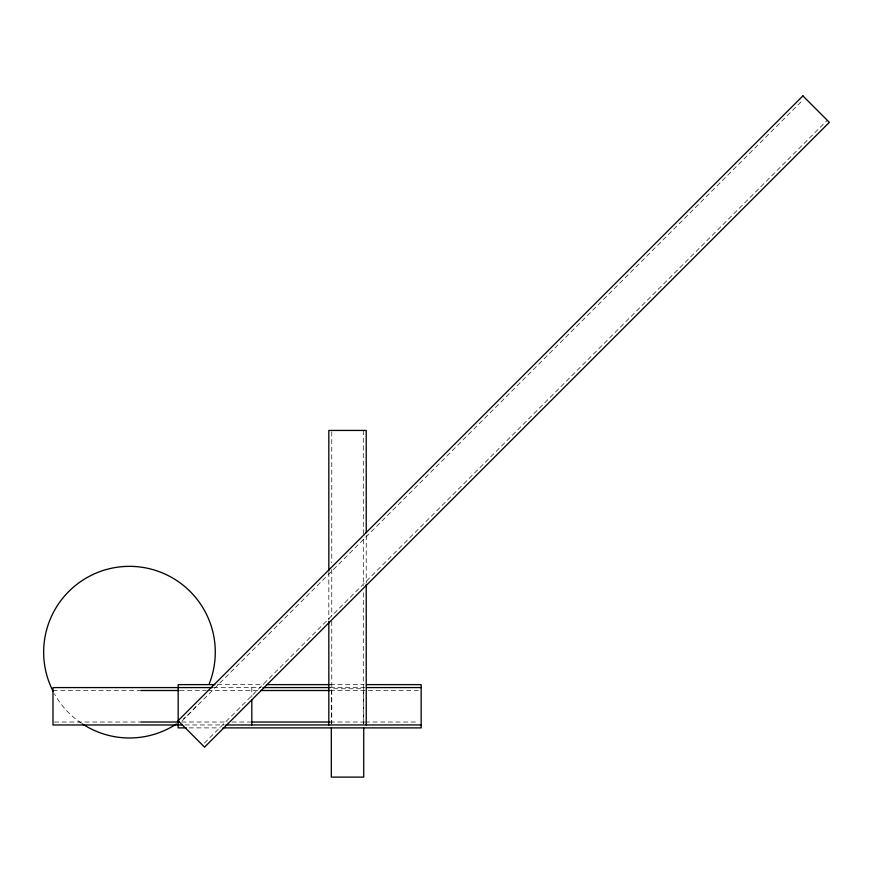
<?xml version="1.0" encoding="UTF-8"?>
<svg xmlns="http://www.w3.org/2000/svg" width="873" height="873" viewBox="0 0 873 873"><rect width="100%" height="100%" fill="white"/><g stroke="black" fill="none" stroke-linecap="round" stroke-linejoin="round"><path stroke-width="0.65" stroke-dasharray="4.37 3.27" d="M182.119 720.836L803.051 99.893M204.402 743.119L827.266 120.256M217.475 684.618L263.766 684.618M330.212 684.618L364.15 684.618M213.47 687.564L260.972 687.564M330.158 687.564L366.234 687.575M52.991 690.51L140.258 690.51M179.805 690.51L206.126 690.51M207.49 690.51L259.15 690.51M330.158 690.51L418.429 690.51M54.355 722.026L140.258 722.026M181.649 722.026L227.537 722.026M231.956 722.026L249.634 722.026M330.158 722.026L364.892 722.026M365.252 722.026L418.429 722.026M184.88 724.939L224.328 724.939M189.026 727.886L220.258 727.886M366.234 535.444L366.234 583.164M363.725 724.099L363.725 688.753L331.325 688.753L331.325 724.099M363.288 430.444L363.288 534.08M363.288 539.525L363.288 585.892M363.288 592.712L363.288 723.608M331.773 431.808L331.773 562.714M331.773 569.523L331.773 615.891M331.773 621.347L331.773 723.608M328.826 572.251L328.826 619.983M251.806 687.575L251.806 696.927M196.087 706.257A85.816 85.816 0 0 1 183.548 718.785M81.451 723.291A85.816 85.816 0 0 1 54.41 693.784"/><path stroke-width="1.31" d="M214.823 684.618L178.168 684.618L178.168 727.886L186.32 727.886M266.407 684.618L330.212 684.618M366.856 684.618L421.157 684.618L421.157 727.886L222.964 727.886M212.259 687.575L52.991 687.575L52.991 724.972L182.533 724.972M262.98 687.575L330.212 687.564M366.616 687.575L421.157 687.564M140.869 690.51L178.932 690.51M260.514 690.51L329.852 690.51M140.869 722.026L178.932 722.026M250.998 722.026L329.852 722.026M225.9 724.972L421.157 724.939M366.234 532.716L366.234 430.444L328.826 430.444L328.826 570.887M366.234 584.528L366.234 724.972M363.725 728.18L363.725 777.112L331.325 777.112L331.325 728.18M328.826 621.347L328.826 724.972M251.806 699.589L251.806 724.972M53.242 691.58A85.816 85.816 0 0 1 125.166 566.457A85.816 85.816 0 0 1 209.258 683.755M176.422 723.99A85.816 85.816 0 0 1 82.509 723.99M802.898 95.888L178.103 720.683L204.555 747.135L829.35 122.34L802.898 95.888"/></g></svg>
